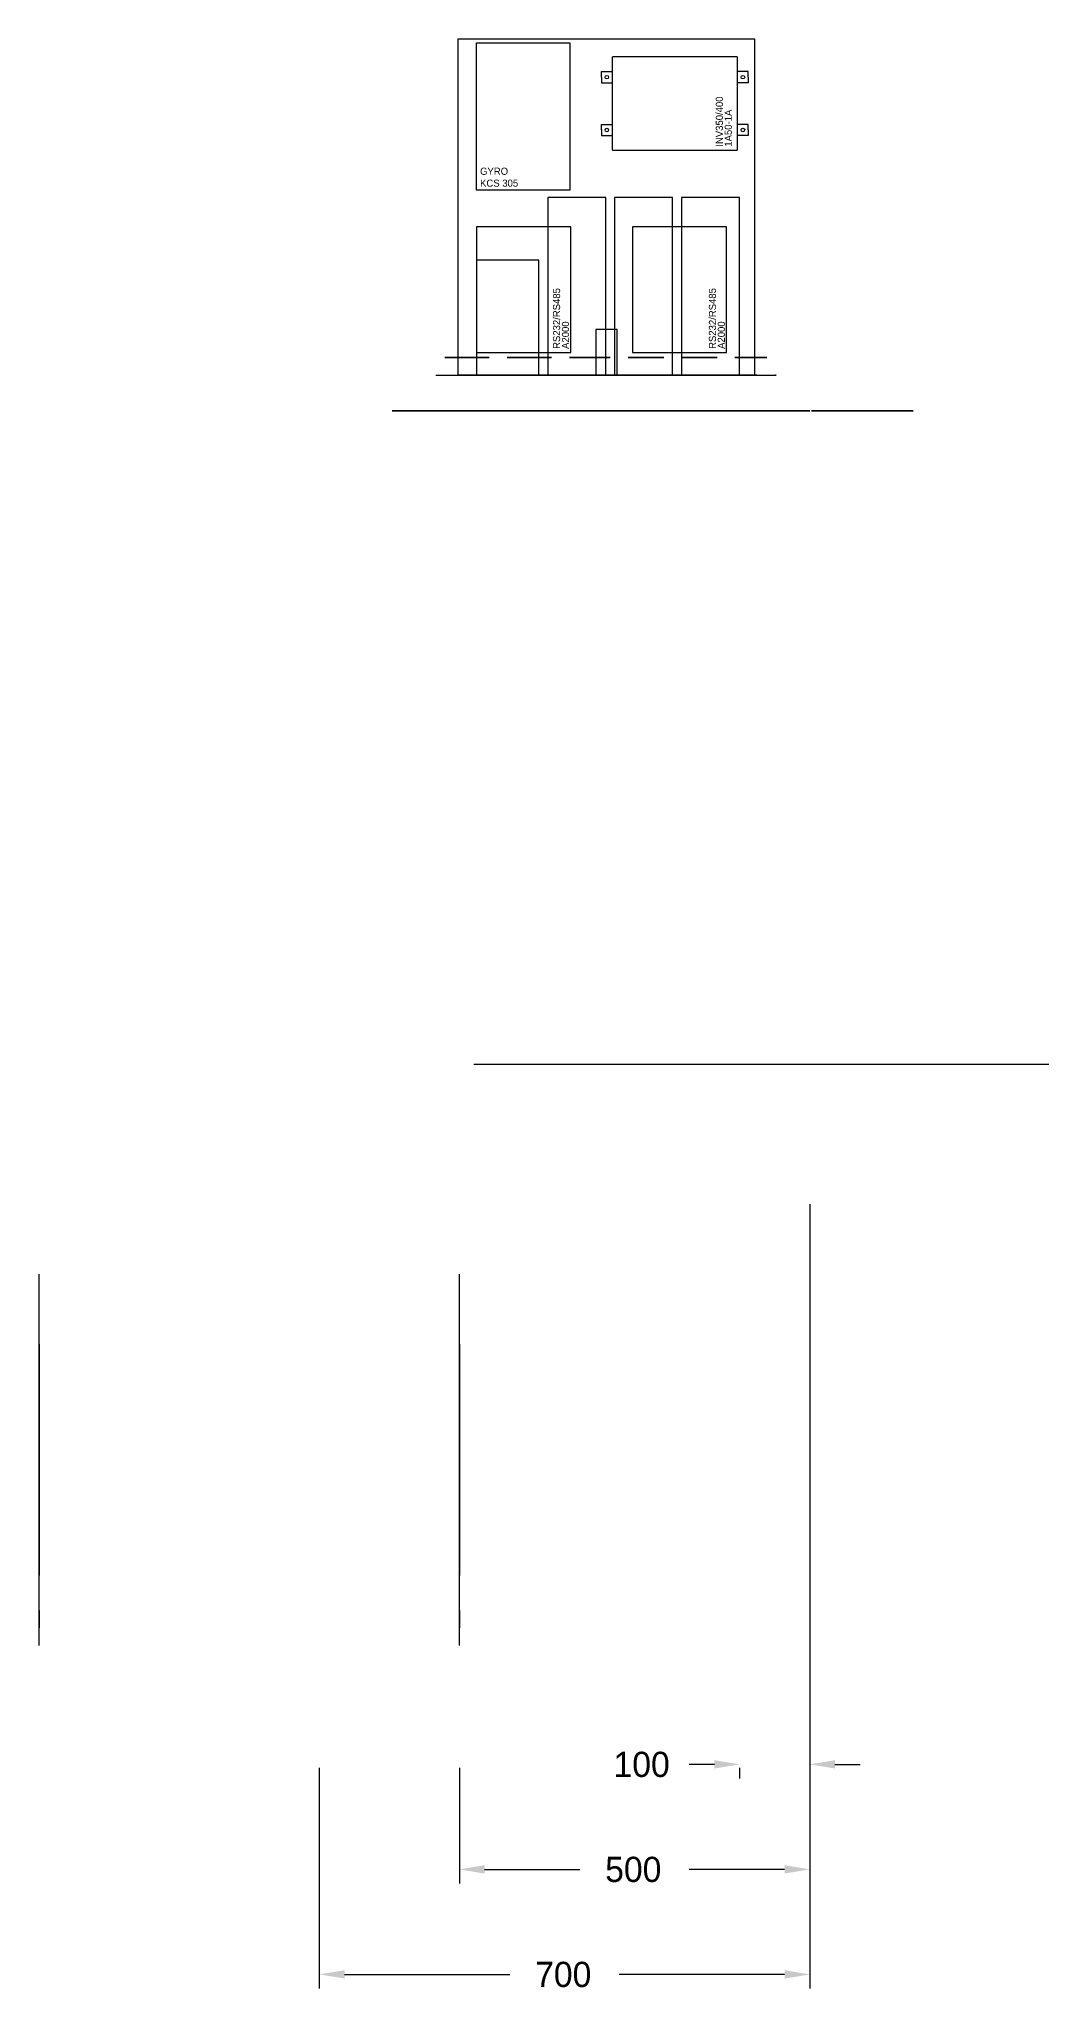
# Model space of a CAD drawing. Extents: x -319 to 1123, y -7208 to 1464.
# Drawn here: x -319 to 1123, y -1329 to 1464 of the extents above; entities that cross this region are included whole.
import ezdxf

# ---------------------------------------------------------------- set-up
doc = ezdxf.new("R2010")
doc.units = 0
doc.header["$LTSCALE"] = 100
doc.header["$MEASUREMENT"] = 0
doc.layers.get('0').update_dxf_attribs({"linetype": 'CONTINUOUS'})
doc.layers.get('DEFPOINTS').update_dxf_attribs({"linetype": 'CONTINUOUS'})
for name, color, linetype in [('DIM_TOP', 2, 'CONTINUOUS'), ('ELEM_CZOLOW', 7, 'CONTINUOUS'), ('FOTELE', 7, 'CONTINUOUS'), ('INSIDE', 1, 'CONTINUOUS'), ('OPIS', 7, 'CONTINUOUS')]:
    doc.layers.add(name, color=color, linetype=linetype)
doc.dimstyles.get("Standard").update_dxf_attribs({"dimtxt": 0.18, "dimasz": 0.18, "dimexe": 0.18, "dimexo": 0.0625, "dimgap": 0.09, "dimtad": 0, "dimtih": 1, "dimtoh": 1, "dimdec": 4, "dimzin": 0, "dimtxsty": 'STANDARD', "dimcen": 0.09, "dimazin": 3, "dimtfac": 1, "dimtdec": 4, "dimtofl": 0, "dimtmove": 0, "dimatfit": 3, "dimtolj": 1, "dimtzin": 0})

# ---------------------------------------------------------------- blocks, each defined once
blk = doc.blocks.new('FOTEL')
at = {"extrusion": (-1, 6.13658e-17, 3.21683e-16)}
for p, q in [((-500, 0), (-500, 0, 300)), ((-500, -530), (-500, 0)), ((100, -530), (100, 0)), ((100, 0), (100, 0, 300)), ((-500, -100, 400), (-500, -330, 400)), ((100, -100, 400), (100, -330, 400)), ((-500, -430, 500), (-500, -430, 750)), ((100, -430, 500), (100, -430, 750)), ((-500, -480, 800), (-500, -505, 800)), ((100, -480, 800), (100, -505, 800)), ((-500, -530, 775), (-500, -530)), ((100, -530, 775), (100, -530))]:
    blk.add_line(p, q, dxfattribs=at)
at = {"extrusion": (-1, 0, 0)}
for centre, radius, start, end in [((100, 300, 500), 100, 90, 180), ((100, 300, -100), 100, 90, 180), ((330, 500, 500), 100, 270, 0), ((330, 500, -100), 100, 270, 0), ((480, 750, 500), 50, 90, 180), ((480, 750, -100), 50, 90, 180), ((505, 775, 500), 25, 0, 90), ((505, 775, -100), 25, 0, 90)]:
    blk.add_arc(centre, radius, start, end, dxfattribs=at)
blk = doc.blocks.new('*D63')
at = {"color": 0, "linetype": 'BYBLOCK'}
for p, q in [((781.138, -200), (781.138, -1020)), ((645, -1000), (609, -1000)), ((681, -1005), (681, -1020)), ((817.138, -1000), (853.138, -1000))]:
    blk.add_line(p, q, dxfattribs=at)
for points in [[(645, -1006), (645, -994), (681, -1000)], [(817.138, -1006), (817.138, -994), (781.138, -1000)]]:
    blk.add_solid(points, dxfattribs=at)
at = {"layer": 'DEFPOINTS', "color": 0, "linetype": 'BYBLOCK'}
for p in [(781.138, 0), (681, -805), (681, -1000)]:
    blk.add_point(p, dxfattribs=at)
at = {"color": 0, "linetype": 'BYBLOCK'}
blk.add_text('100', height=36, dxfattribs=at).set_placement((501, -1018))
blk = doc.blocks.new('*D64')
at = {"color": 0, "linetype": 'BYBLOCK'}
for p, q in [((781.138, -200), (781.138, -1170)), ((281, -1005), (281, -1170)), ((317, -1150), (453.069, -1150)), ((745.138, -1150), (609.069, -1150))]:
    blk.add_line(p, q, dxfattribs=at)
for points in [[(317, -1156), (317, -1144), (281, -1150)], [(745.138, -1156), (745.138, -1144), (781.138, -1150)]]:
    blk.add_solid(points, dxfattribs=at)
at = {"layer": 'DEFPOINTS', "color": 0, "linetype": 'BYBLOCK'}
for p in [(781.138, 0), (281, -805), (281, -1150)]:
    blk.add_point(p, dxfattribs=at)
at = {"color": 0, "linetype": 'BYBLOCK'}
blk.add_text('500', height=36, dxfattribs=at).set_placement((489.069, -1168))
blk = doc.blocks.new('*D65')
at = {"color": 0, "linetype": 'BYBLOCK'}
for p, q in [((781.138, -200), (781.138, -1320)), ((81, -1005), (81, -1320)), ((117, -1300), (353.069, -1300)), ((745.138, -1300), (509.069, -1300))]:
    blk.add_line(p, q, dxfattribs=at)
for points in [[(117, -1306), (117, -1294), (81, -1300)], [(745.138, -1306), (745.138, -1294), (781.138, -1300)]]:
    blk.add_solid(points, dxfattribs=at)
at = {"layer": 'DEFPOINTS', "color": 0, "linetype": 'BYBLOCK'}
for p in [(781.138, 0), (81, -805), (81, -1300)]:
    blk.add_point(p, dxfattribs=at)
at = {"color": 0, "linetype": 'BYBLOCK'}
blk.add_text('700', height=36, dxfattribs=at).set_placement((389.069, -1318))
blk = doc.blocks.new('VHF')
for p, q in [((1.8, 5), (0, 5)), ((0, 5), (0, 0)), ((1.8, 0), (1.8, 5)), ((0, 0), (1.8, 0))]:
    blk.add_line(p, q)
for s, p in [('KTR-908', (1.1, 0.2)), ('VHF', (0.6, 0.2))]:
    blk.add_text(s, height=0.45, rotation=90).set_placement(p)
blk = doc.blocks.new('ADF')
for p, q in [((2, 5), (0, 5)), ((0, 5), (0, 0)), ((2, 0), (2, 5)), ((0, 0), (2, 0))]:
    blk.add_line(p, q)
for s, p in [('KDF-806', (1.1, 0.2)), ('ADF', (0.6, 0.2))]:
    blk.add_text(s, height=0.45, rotation=90).set_placement(p)
blk = doc.blocks.new('ACS')
for p, q in [((2.3, 5), (0, 5)), ((0, 5), (0, 0)), ((2.3, 0), (2.3, 5)), ((0, 0), (2.3, 0))]:
    blk.add_line(p, q)
for s, p in [('KAA-455', (1.1, 0.2)), ('ACS', (0.6, 0.2))]:
    blk.add_text(s, height=0.45, rotation=90).set_placement(p)
blk = doc.blocks.new('DME')
for p, q in [((2.5, 5.3), (0, 5.3)), ((0, 5.3), (0, 0)), ((2.5, 0), (2.5, 5.3)), ((0, 0), (2.5, 0))]:
    blk.add_line(p, q)
for s, p in [('KDM-706', (1.1, 0.2)), ('DME', (0.6, 0.2))]:
    blk.add_text(s, height=0.45, rotation=90).set_placement(p)
blk = doc.blocks.new('SHELF')
for p, q in [((-1.24, 0.5), (-1.24, 0)), ((-1.24, 0.5), (17.85, 0.5)), ((-1.24, 0), (17.888, 0)), ((17.888, 0), (17.85, 0.5))]:
    blk.add_line(p, q)
blk = doc.blocks.new('RACK19')
for p, q in [((23.47, 47.2), (0, 47.2)), ((0, 47.2), (0, 0)), ((23.47, 0), (23.47, 47.2)), ((0, 0), (23.47, 0))]:
    blk.add_line(p, q)
blk = doc.blocks.new('2U')
for p, q in [((0, 3.43), (0, 0)), ((16.69, 3.43), (0, 3.43)), ((16.69, 0), (16.69, 3.43)), ((0, 0), (16.69, 0))]:
    blk.add_line(p, q)
blk = doc.blocks.new('7U')
for p, q in [((0, 12.245), (0, 0)), ((16.69, 12.245), (0, 12.245)), ((16.69, 0), (16.69, 12.245)), ((0, 0), (16.69, 0))]:
    blk.add_line(p, q)
for tag, p in [('NAME', (0.3, 2.2)), ('MODEL', (0.3, 0.8))]:
    blk.add_attdef(tag, p, '', height=0.4)
blk = doc.blocks.new('GPS')
for p, q in [((0, 3), (0, 0)), ((5.705, 3), (0, 3)), ((5.705, 0), (5.705, 3)), ((0, 0), (5.705, 0))]:
    blk.add_line(p, q)
at = {"flags": 10}
blk.add_attdef('NAZ', (0.2, 0.2), '', height=0.4, dxfattribs=at)
blk = doc.blocks.new('3U12TE')
for p, q in [((2.37, 0), (2.37, 5.18)), ((4.74, 0), (4.74, 5.18)), ((7.11, 0), (7.11, 5.18)), ((9.48, 0), (9.48, 5.18)), ((11.85, 0), (11.85, 5.18)), ((14.22, 0), (14.22, 5.18))]:
    blk.add_line(p, q)
blk = doc.blocks.new('ACS_CP')
for p, q in [((0, 2.3), (0, 0)), ((5.8, 2.3), (0, 2.3)), ((5.8, 0), (5.8, 2.3)), ((0, 0), (5.8, 0))]:
    blk.add_line(p, q)
for s, p in [('ACS-CP', (0.1, 0.7)), ('KA-119', (0.1, 0.1))]:
    blk.add_text(s, height=0.45).set_placement(p)
blk = doc.blocks.new('PC')
for p, q in [((16.69, 7), (0, 7)), ((0, 7), (0, 0)), ((16.69, 0), (16.69, 7)), ((0, 0), (16.69, 0))]:
    blk.add_line(p, q)
blk = doc.blocks.new('INV')
for p, q in [((0, 7), (5.25, 7)), ((0, 7), (0, 0)), ((0.83, 7.625), (0.83, 7)), ((1.14, 7.625), (0.83, 7.625)), ((1.14, 7.625), (1.45, 7.625)), ((1.45, 7.625), (1.45, 7)), ((3.8, 7.625), (3.8, 7)), ((4.11, 7.625), (3.8, 7.625)), ((4.11, 7.625), (4.42, 7.625)), ((4.42, 7.625), (4.42, 7)), ((5.25, 0), (5.25, 7)), ((5.25, 0), (0, 0)), ((0.83, -0.625), (0.83, 0)), ((1.45, -0.625), (1.45, 0)), ((3.8, -0.625), (3.8, 0)), ((4.42, -0.625), (4.42, 0)), ((1.14, -0.625), (0.83, -0.625)), ((1.14, -0.625), (1.45, -0.625)), ((4.11, -0.625), (3.8, -0.625)), ((4.11, -0.625), (4.42, -0.625))]:
    blk.add_line(p, q)
for centre in [(1.14, 7.325), (4.11, 7.325), (1.14, -0.325), (4.11, -0.325)]:
    blk.add_circle(centre, 0.101)
for tag, p in [('NAME', (0.2, 0.8, 2.675)), ('MODEL', (0.2, 0.3, 2.675))]:
    blk.add_attdef(tag, p, '', height=0.4)
blk = doc.blocks.new('4U')
for p, q in [((16.69, 7), (0, 7)), ((0, 7), (0, 0)), ((16.69, 0), (16.69, 7)), ((0, 0), (16.69, 0))]:
    blk.add_line(p, q)
blk = doc.blocks.new('PL')
for p, q in [((3.26, 10), (0, 10)), ((0, 10), (0, 0)), ((3.26, 0), (3.26, 10)), ((0, 0), (3.26, 0))]:
    blk.add_line(p, q)
at = {"extrusion": (0, -1, -1.84043e-16)}
for tag, p in [('NAME', (0.2, 0.7)), ('MODEL', (0.2, 0.2))]:
    blk.add_attdef(tag, p, '', height=0.4, dxfattribs=at)
blk = doc.blocks.new('DME_CP')
for p, q in [((3.5, 6.47), (0, 6.47)), ((0, 6.47), (0, 0)), ((3.5, 0), (3.5, 6.47)), ((0, 0), (3.5, 0))]:
    blk.add_line(p, q)
at = {"extrusion": (0, -1, -1.60787e-16)}
for s, p in [('DME-CP', (0.2, 0.7)), ('KDI-572', (0.2, 0.2))]:
    blk.add_text(s, height=0.45, dxfattribs=at).set_placement(p)
blk = doc.blocks.new('GYRO_KCS305')
for p, q in [((0, 8.29), (5.25, 8.29)), ((0, 0), (0, 8.29)), ((5.25, 8.29), (5.25, 0)), ((5.25, 0), (0, 0))]:
    blk.add_line(p, q)
for s, p in [('GYRO', (0.2, 0.87, 6.6)), ('KCS 305', (0.2, 0.2, 6.6))]:
    blk.add_text(s, height=0.4).set_placement(p)
blk = doc.blocks.new('A2000')
for p, q in [((0, 5.3), (0, 0)), ((7.06, 5.3), (0, 5.3)), ((7.06, 0), (7.06, 5.3)), ((0, 0), (7.06, 0))]:
    blk.add_line(p, q)
for tag, p in [('NAME', (0.2, 0.6, 1.53)), ('MODEL', (0.2, 0.1, 1.53))]:
    blk.add_attdef(tag, p, '', height=0.4)
blk = doc.blocks.new('GYRO')
for p, q in [((1.2, 2.58), (0, 2.58)), ((0, 2.58), (0, 0)), ((1.2, 0), (1.2, 2.58)), ((0, 0), (1.2, 0))]:
    blk.add_line(p, q)
at = {"extrusion": (0, -1, -1.84043e-16)}
blk.add_text('GYRO', height=0.4, rotation=90, dxfattribs=at).set_placement((1.1, 0.1))
blk = doc.blocks.new('R1S4')
for p, q in [((16.69, 18.9, 0.61), (0, 18.9, 0.61)), ((0, 18.9, 0.61), (0, 0, 0.61)), ((16.69, 0, 0.61), (16.69, 18.9, 0.61)), ((0, 0, 0.61), (16.69, 0, 0.61)), ((0, 0, 0.61), (16.7, 0, 0.61))]:
    blk.add_line(p, q)
ref = blk.add_blockref('PL', (5.04, 0, 3.24))
ref.add_attrib('NAME', 'ALT', (5.24, 3.94), dxfattribs={"extrusion": (0, -1, -1.46042e-16), "height": 0.4})
ref.add_attrib('MODEL', '101435', (5.24, 3.44), dxfattribs={"extrusion": (0, -1, -1.46042e-16), "height": 0.4})
ref = blk.add_blockref('PL', (8.8, 0, 3.24))
ref.add_attrib('NAME', 'ADF-RMI', (9, 3.94), dxfattribs={"extrusion": (0, -1, -1.46042e-16), "height": 0.4})
ref.add_attrib('MODEL', 'KNI-582', (9, 3.44), dxfattribs={"extrusion": (0, -1, -1.46042e-16), "height": 0.4})
ref = blk.add_blockref('PL', (12.56, 0, 3.24))
ref.add_attrib('NAME', 'ILS-NI', (12.76, 3.94), dxfattribs={"extrusion": (0, -1, -1.46042e-16), "height": 0.4})
ref.add_attrib('MODEL', 'KI 207', (12.76, 3.44), dxfattribs={"extrusion": (0, -1, -1.46042e-16), "height": 0.4})
for name, p in [('DME_CP', (1.04, 0, 3.26)), ('DME_CP', (1.04, 0, 5.17)), ('GYRO', (7.75, 0, 0.87))]:
    blk.add_blockref(name, p)
at = {"extrusion": (0, -1, -1.84043e-16)}
blk.add_blockref('4U', (0, 0), dxfattribs=at)
at = {"layer": 'INSIDE'}
blk.add_blockref('GYRO_KCS305', (1.04, 10.4, 0.61), dxfattribs=at)
ref = blk.add_blockref('INV', (15.69, 12.65, 0.61), dxfattribs=dict(at, rotation=90))
ref.add_attrib('MODEL', '1A50-1A', (15.39, 12.85, 0.61), dxfattribs={"layer": '0', "height": 0.4, "rotation": 90})
ref.add_attrib('NAME', 'INV350/400', (14.89, 12.85, 0.61), dxfattribs={"layer": '0', "height": 0.4, "rotation": 90})
ref = blk.add_blockref('A2000', (6.34, 1.28, 0.61), dxfattribs=dict(at, rotation=90))
ref.add_attrib('MODEL', 'A2000', (6.24, 1.48, 0.61), dxfattribs={"layer": '0', "height": 0.4, "rotation": 90})
ref.add_attrib('NAME', 'RS232/RS485', (5.74, 1.48, 0.61), dxfattribs={"layer": '0', "height": 0.4, "rotation": 90})
ref = blk.add_blockref('A2000', (15.1, 1.28, 0.61), dxfattribs=dict(at, rotation=90))
ref.add_attrib('MODEL', 'A2000', (15, 1.48, 0.61), dxfattribs={"layer": '0', "height": 0.4, "rotation": 90})
ref.add_attrib('NAME', 'RS232/RS485', (14.5, 1.48, 0.61), dxfattribs={"layer": '0', "height": 0.4, "rotation": 90})
blk = doc.blocks.new('SUBRAC3U')
for p, q in [((16.8, 5.18), (0, 5.18)), ((0, 5.18), (0, 0)), ((16.8, 0), (16.8, 5.18)), ((0, 0), (16.8, 0))]:
    blk.add_line(p, q)

msp = doc.modelspace()

# ---------------------------------------------------------------- linework, layer by layer
at = {"layer": 'ELEM_CZOLOW', "extrusion": (0, -1, -1.84043e-16)}
msp.add_line((185, 933.33071, -633.90968), (185, 933.33071, -633.90968), dxfattribs=at)
at = {"layer": 'ELEM_CZOLOW', "extrusion": (0, -1, -9.19295e-16)}
msp.add_line((278.98, 933.33071, 1.59832), (185, 933.33071, 1.59832), dxfattribs=at)
at = {"layer": 'ELEM_CZOLOW', "extrusion": (-1.84043e-16, -1, -9.57296e-16)}
for p, q in [((279.488, 933.33071, -390.06968), (279.488, 933.33071, -555.16968)), ((293.458, 933.33071, 448.13032), (288.378, 933.33071, 437.97032)), ((288.378, 933.33071, 437.97032), (288.378, 933.33071, 432.89032)), ((288.378, 933.33071, 432.89032), (293.458, 933.33071, 422.73032)), ((303.618, 933.33071, 448.13032), (293.458, 933.33071, 448.13032)), ((293.458, 933.33071, 422.73032), (303.618, 933.33071, 422.73032)), ((309.44195, 933.33071, -355.25363), (303.618, 933.33071, -349.42968)), ((303.618, 933.33071, -349.42968), (303.618, 933.33071, -334.18968)), ((303.618, 933.33071, -334.18968), (310.10208, 933.33071, -330.94764)), ((303.618, 933.33071, 422.73032), (303.618, 933.33071, 448.13032)), ((308.698, 933.33071, 461.80052), (308.698, 933.33071, 429.38013)), ((308.698, 933.33071, 463.37032), (308.698, 933.33071, 463.37032)), ((310.10208, 933.33071, 427.10828), (315.18208, 933.33071, 424.56828)), ((315.18208, 933.33071, 466.61236), (310.10208, 933.33071, 464.07236)), ((313.778, 933.33071, -333.21948), (313.778, 933.33071, -353.45758)), ((318.858, 933.33071, 426.84013), (318.858, 933.33071, 464.34052)), ((318.858, 933.33071, 468.45032), (318.858, 933.33071, 468.45032)), ((425.538, 933.33071, -349.42968), (425.538, 933.33071, -334.18968)), ((431.36195, 933.33071, -355.25363), (425.538, 933.33071, -349.42968)), ((425.538, 933.33071, -334.18968), (432.02208, 933.33071, -330.94764)), ((435.698, 933.33071, -333.21948), (435.698, 933.33071, -353.45758)), ((562.698, 933.33071, -333.21948), (562.698, 933.33071, -353.45758)), ((679.538, 933.33071, -100.50968), (562.698, 933.33071, -100.50968)), ((562.698, 933.33071, -100.50968), (562.698, 933.33071, -130.98968)), ((562.698, 933.33071, -130.98968), (679.538, 933.33071, -130.98968)), ((572.858, 933.33071, -334.18968), (566.37392, 933.33071, -330.94764)), ((567.03405, 933.33071, -355.25363), (572.858, 933.33071, -349.42968)), ((572.858, 933.33071, -349.42968), (572.858, 933.33071, -334.18968)), ((608.418, 933.33071, 458.29032), (618.578, 933.33071, 468.45032)), ((623.658, 933.33071, -333.21948), (623.658, 933.33071, -353.45758)), ((633.818, 933.33071, -334.18968), (627.33392, 933.33071, -330.94764)), ((627.99405, 933.33071, -355.25363), (633.818, 933.33071, -349.42968)), ((628.738, 933.33071, 458.29032), (638.898, 933.33071, 468.45032)), ((633.818, 933.33071, -349.42968), (633.818, 933.33071, -334.18968)), ((638.898, 933.33071, -19.22968), (649.058, 933.33071, -9.06968)), ((649.058, 933.33071, 458.29032), (659.218, 933.33071, 468.45032)), ((669.378, 933.33071, -125.90968), (659.218, 933.33071, -125.90968)), ((659.218, 933.33071, -125.90968), (659.218, 933.33071, -120.82968)), ((659.218, 933.33071, -120.82968), (669.378, 933.33071, -120.82968)), ((664.298, 933.33071, -360.55987), (664.298, 933.33071, -323.05948)), ((664.298, 933.33071, -318.94968), (664.298, 933.33071, -318.94968)), ((664.298, 933.33071, -49.70968), (664.298, 933.33071, -34.46968)), ((670.12195, 933.33071, -55.53363), (664.298, 933.33071, -49.70968)), ((664.298, 933.33071, -34.46968), (670.78208, 933.33071, -31.22764)), ((673.05392, 933.33071, -360.29172), (667.97392, 933.33071, -362.83172)), ((667.97392, 933.33071, -320.78764), (673.05392, 933.33071, -323.32764)), ((669.378, 933.33071, -120.82968), (669.378, 933.33071, -125.90968)), ((669.378, 933.33071, 458.29032), (679.538, 933.33071, 468.45032)), ((674.458, 933.33071, -324.02968), (674.458, 933.33071, -324.02968)), ((674.458, 933.33071, -325.59948), (674.458, 933.33071, -358.01987)), ((674.458, 933.33071, -33.49948), (674.458, 933.33071, -53.73758)), ((679.538, 933.33071, -130.98968), (679.538, 933.33071, -100.50968)), ((689.698, 933.33071, -333.21948), (689.698, 933.33071, -353.45758)), ((689.698, 933.33071, 458.29032), (699.858, 933.33071, 468.45032)), ((699.858, 933.33071, -334.18968), (693.37392, 933.33071, -330.94764)), ((694.03405, 933.33071, -355.25363), (699.858, 933.33071, -349.42968)), ((699.858, 933.33071, -349.42968), (699.858, 933.33071, -334.18968)), ((702.398, 933.33071, -390.06968), (702.398, 933.33071, -555.16968))]:
    msp.add_line(p, q, dxfattribs=at)
at = {"layer": 'ELEM_CZOLOW', "extrusion": (-1.84043e-16, -1, -9.57296e-16), "elevation": -933.33071}
for points in [[(303.618, -35.83086), (298.538, -44.62968), (303.618, -53.4285), (313.778, -53.4285), (318.858, -44.62968), (313.778, -35.83086)], [(329.018, -35.83086), (323.938, -44.62968), (329.018, -53.4285), (339.178, -53.4285), (344.258, -44.62968), (339.178, -35.83086)], [(364.578, -35.83086), (359.498, -44.62968), (364.578, -53.4285), (374.738, -53.4285), (379.818, -44.62968), (374.738, -35.83086)], [(389.978, -35.83086), (384.898, -44.62968), (389.978, -53.4285), (400.138, -53.4285), (405.218, -44.62968), (400.138, -35.83086)], [(486.498, 488.77032), (486.498, 435.43032), (499.198, 422.73032), (552.538, 422.73032), (552.538, 476.07032), (539.838, 488.77032)], [(537.298, -35.83086), (532.218, -44.62968), (537.298, -53.4285), (547.458, -53.4285), (552.538, -44.62968), (547.458, -35.83086)], [(562.698, -35.83086), (557.618, -44.62968), (562.698, -53.4285), (572.858, -53.4285), (577.938, -44.62968), (572.858, -35.83086)], [(598.258, -35.83086), (593.178, -44.62968), (598.258, -53.4285), (608.418, -53.4285), (613.498, -44.62968), (608.418, -35.83086)], [(623.658, -35.83086), (618.578, -44.62968), (623.658, -53.4285), (633.818, -53.4285), (638.898, -44.62968), (633.818, -35.83086)], [(635.088, -12.63056), (631.278, -19.22968), (635.088, -25.82879), (642.708, -25.82879), (646.518, -19.22968), (642.708, -12.63056)], [(665.568, 464.88944), (661.758, 458.29032), (665.568, 451.69121), (673.188, 451.69121), (676.998, 458.29032), (673.188, 464.88944)], [(685.888, 464.88944), (682.078, 458.29032), (685.888, 451.69121), (693.508, 451.69121), (697.318, 458.29032), (693.508, 464.88944)]]:
    msp.add_lwpolyline(points, close=True, dxfattribs=at)
for points in [[(323.938, 354.15032), (323.938, 181.43032, 0.4142135624), (336.638, 168.73032), (549.998, 168.73032, 0.4142135624), (562.698, 181.43032), (562.698, 354.15032, 0.4142135624), (549.998, 366.85032), (336.638, 366.85032, 0.4142135624)], [(603.338, 359.23032), (603.338, 171.27032, 0.4142135624), (610.958, 163.65032), (641.438, 163.65032, 0.4142135624), (649.058, 171.27032), (649.058, 359.23032, 0.4142135624), (641.438, 366.85032), (610.958, 366.85032, 0.4142135624)]]:
    msp.add_lwpolyline(points, format="xyb", close=True, dxfattribs=at)
msp.add_lwpolyline([(577.938, -115.74968), (664.298, -115.74968)], dxfattribs=at)
at = {"layer": 'ELEM_CZOLOW', "extrusion": (-1.84043e-16, -1, -9.57296e-16)}
for centre, radius in [((308.698, -44.62968, -933.33071), 7.62), ((323.938, -283.38968, -933.33071), 2.54), ((323.938, -298.62968, -933.33071), 2.54), ((334.098, -288.46968, -933.33071), 7.62), ((334.098, -44.62968, -933.33071), 7.62), ((344.258, -283.38968, -933.33071), 2.54), ((344.258, -298.62968, -933.33071), 2.54), ((369.658, -44.62968, -933.33071), 7.62), ((395.058, -44.62968, -933.33071), 7.62), ((445.858, -298.62968, -933.33071), 2.54), ((445.858, -283.38968, -933.33071), 2.54), ((456.018, -288.46968, -933.33071), 7.62), ((466.178, -298.62968, -933.33071), 2.54), ((466.178, -283.38968, -933.33071), 2.54), ((476.338, 417.65032, -933.33071), 7.62), ((542.378, -44.62968, -933.33071), 7.62), ((542.378, -19.22968, -933.33071), 5.08), ((552.538, -19.22968, -933.33071), 2.54), ((575.398, 458.29032, -933.33071), 21.55261), ((567.778, -44.62968, -933.33071), 7.62), ((567.778, -19.22968, -933.33071), 5.08), ((593.178, -19.22968, -933.33071), 5.08), ((603.338, -44.62968, -933.33071), 7.62), ((608.418, 458.29032, -933.33071), 7.62), ((608.418, 458.29032, -933.33071), 5.08), ((608.418, 422.73032, -933.33071), 5.08), ((613.498, 270.33032, -933.33071), 5.08), ((628.738, -44.62968, -933.33071), 7.62), ((628.738, 458.29032, -933.33071), 7.62), ((628.738, 422.73032, -933.33071), 5.08), ((628.738, 458.29032, -933.33071), 5.08), ((638.898, -19.22968, -933.33071), 5.08), ((649.058, 458.29032, -933.33071), 7.62), ((649.058, 422.73032, -933.33071), 5.08), ((649.058, 458.29032, -933.33071), 5.08), ((669.378, 458.29032, -933.33071), 5.08), ((669.378, 422.73032, -933.33071), 5.08), ((689.698, 478.61032, -933.33071), 7.62), ((689.698, 458.29032, -933.33071), 5.08), ((689.698, 422.73032, -933.33071), 5.08)]:
    msp.add_circle(centre, radius, dxfattribs=at)
for centre, start, end in [((311.238, 429.38013, -933.33071), 180, 243.43494882), ((311.238, 461.80052, -933.33071), 116.56505118, 180), ((311.238, -353.45758, -933.33071), 225, 0), ((311.238, -333.21948, -933.33071), 0, 116.56505118), ((316.318, 426.84013, -933.33071), 243.43494882, 0), ((316.318, 464.34052, -933.33071), 0, 116.56505118), ((433.158, -353.45758, -933.33071), 225, 0), ((433.158, -333.21948, -933.33071), 0, 116.56505118), ((565.238, -353.45758, -933.33071), 180, 315), ((565.238, -333.21948, -933.33071), 63.43494882, 180), ((626.198, -353.45758, -933.33071), 180, 315), ((626.198, -333.21948, -933.33071), 63.43494882, 180), ((666.838, -323.05948, -933.33071), 63.43494882, 180), ((666.838, -360.55987, -933.33071), 180, 296.56505118), ((671.918, -53.73758, -933.33071), 225, 0), ((671.918, -33.49948, -933.33071), 0, 116.56505118), ((671.918, -325.59948, -933.33071), 0, 63.43494882), ((671.918, -358.01987, -933.33071), 296.56505118, 0), ((692.238, -333.21948, -933.33071), 63.43494882, 180), ((692.238, -353.45758, -933.33071), 180, 315)]:
    msp.add_arc(centre, 2.54, start, end, dxfattribs=at)
at = {"layer": 'OPIS', "extrusion": (-1.84043e-16, -1, -9.57296e-16)}
for p, q in [((312.56025, 0, -563.86791), (334.098, 0, -703.86327)), ((334.098, 0, -703.86327), (989.418, 0, -703.86327)), ((301.65017, 0, 289.08535), (323.938, 0, 469.61673)), ((321.66296, 0, 309.44138), (336.638, 0, 444.21673)), ((323.938, 0, 469.61673), (991.958, 0, 469.61673)), ((326.07958, 0, -200.20191), (463.638, 0, -53.62327)), ((334.82923, 0, -508.07174), (356.958, 0, -678.46327)), ((336.638, 0, 444.21673), (991.958, 0, 444.21673)), ((351.54809, 0, -200.26644), (466.178, 0, -79.02327)), ((356.958, 0, -678.46327), (989.418, 0, -678.46327)), ((386.90567, 0, -202.61714), (463.638, 0, -119.66327)), ((414.55364, 0, -199.8112), (463.638, 0, -145.06327)), ((434.04988, 0, -566.47035), (445.858, 0, -653.06327)), ((445.858, 0, -653.06327), (989.418, 0, -653.06327)), ((458.558, 0, -465.10327), (483.958, 0, -457.48327)), ((463.638, 0, -145.06327), (1098.638, 0, -145.06327)), ((463.638, 0, -119.66327), (463.638, 0, -119.66327)), ((463.638, 0, -119.66327), (1098.638, 0, -119.66327)), ((463.638, 0, -53.62327), (1098.638, 0, -53.62327)), ((466.178, 0, -79.02327), (466.178, 0, -79.02327)), ((466.178, 0, -79.02327), (1098.638, 0, -79.02327)), ((477.88354, 0, -376.9124), (516.978, 0, -434.62327)), ((483.958, 0, -457.48327), (984.338, 0, -457.48327)), ((485.75094, 0, 203.36497), (534.758, 0, 111.47673)), ((516.978, 0, -434.62327), (1085.938, 0, -434.62327)), ((534.758, 0, 111.47673), (989.418, 0, 111.47673)), ((556.89797, 0, -261.4406), (603.338, 0, -348.26327)), ((567.4705, 0, -566.60496), (572.858, 0, -627.66327)), ((567.778, 0, -195.86327), (588.098, 0, -190.78327)), ((569.51138, 0, -355.78519), (600.798, 0, -373.66327)), ((571.88071, 0, -393.34118), (600.798, 0, -401.60327)), ((572.858, 0, -424.46327), (989.418, 0, -424.46327)), ((572.858, 0, -627.66327), (989.418, 0, -627.66327)), ((579.94084, 0, -261.34181), (613.498, 0, -322.86327)), ((588.098, 0, -190.78327), (986.878, 0, -190.78327)), ((600.798, 0, -373.66327), (600.798, 0, -373.66327)), ((600.798, 0, -373.66327), (989.418, 0, -373.66327)), ((600.798, 0, -401.60327), (600.798, 0, -401.60327)), ((600.798, 0, -401.60327), (989.418, 0, -401.60327)), ((603.338, 0, -348.26327), (989.418, 0, -348.26327)), ((610.29434, 0, 306.98734), (618.578, 0, 418.81673)), ((610.958, 0, -239.04327), (633.818, 0, -269.52327)), ((613.498, 0, -322.86327), (989.418, 0, -322.86327)), ((618.578, 0, 418.81673), (991.958, 0, 418.81673)), ((625.07244, 0, 211.67889), (692.238, 0, 134.33673)), ((630.98691, 0, 306.95698), (638.898, 0, 395.95673)), ((631.76429, 0, -563.98234), (636.358, 0, -602.26327)), ((633.818, 0, -269.52327), (806.538, 0, -269.52327)), ((636.358, 0, -602.26327), (989.418, 0, -602.26327)), ((638.898, 0, 395.95673), (991.958, 0, 395.95673)), ((645.69364, 0, 214.48467), (694.778, 0, 159.73673)), ((650.50706, 0, 307.01537), (654.138, 0, 370.55673)), ((654.138, 0, 370.55673), (991.958, 0, 370.55673)), ((658.67316, 0, -244.27593), (730.338, 0, -259.36327)), ((665.99459, 0, 214.46761), (692.238, 0, 185.13673)), ((669.378, 0, 307.05673), (669.378, 0, 342.61673)), ((669.378, 0, 342.61673), (991.958, 0, 342.61673)), ((669.378, 0, 235.93673), (694.778, 0, 210.53673)), ((674.458, 0, -206.02327), (806.538, 0, -206.02327)), ((687.158, 0, 301.97673), (689.698, 0, 322.29673)), ((689.698, 0, 322.29673), (991.958, 0, 322.29673)), ((692.238, 0, 238.47673), (737.958, 0, 248.63673)), ((692.238, 0, 185.13673), (991.958, 0, 185.13673)), ((692.238, 0, 134.33673), (989.418, 0, 134.33673)), ((694.778, 0, 210.53673), (991.958, 0, 210.53673)), ((694.778, 0, 159.73673), (986.878, 0, 159.73673)), ((698.94341, 0, -501.52867), (748.118, 0, -487.96327)), ((699.858, 0, -520.98327), (748.118, 0, -513.36327)), ((702.398, 0, -233.96327), (806.538, 0, -233.96327)), ((722.718, 0, 274.03673), (991.958, 0, 274.03673)), ((730.338, 0, -259.36327), (806.538, 0, -259.36327)), ((737.958, 0, 248.63673), (737.958, 0, 248.63673)), ((737.958, 0, 248.63673), (991.958, 0, 248.63673)), ((748.118, 0, -487.96327), (989.418, 0, -487.96327)), ((748.118, 0, -513.36327), (989.418, 0, -513.36327)), ((806.538, 0, -206.02327), (819.238, 0, -221.26327)), ((806.538, 0, -233.96327), (819.238, 0, -246.66327)), ((806.538, 0, -259.36327), (819.238, 0, -272.06327)), ((806.538, 0, -269.52327), (816.698, 0, -297.46327)), ((816.698, 0, -297.46327), (989.418, 0, -297.46327)), ((819.238, 0, -221.26327), (986.878, 0, -221.26327)), ((819.238, 0, -246.66327), (986.878, 0, -246.66327)), ((819.238, 0, -272.06327), (986.878, 0, -272.06327)), ((984.338, 0, -457.48327), (1003.769, 0, -457.48327)), ((986.878, 0, 159.73673), (1004.404, 0, 159.73673)), ((986.878, 0, -190.78327), (1004.404, 0, -190.78327)), ((986.878, 0, -221.26327), (986.878, 0, -221.26327)), ((986.878, 0, -221.26327), (1004.404, 0, -221.26327)), ((986.878, 0, -246.66327), (1004.404, 0, -246.66327)), ((986.878, 0, -272.06327), (1004.404, 0, -272.06327)), ((989.418, 0, 134.33673), (1006.944, 0, 134.33673)), ((989.418, 0, 111.47673), (1006.944, 0, 111.47673)), ((989.418, 0, -297.46327), (1006.944, 0, -297.46327)), ((989.418, 0, -322.86327), (1008.849, 0, -322.86327)), ((989.418, 0, -348.26327), (1006.944, 0, -348.26327)), ((989.418, 0, -373.66327), (989.418, 0, -373.66327)), ((989.418, 0, -373.66327), (1010.754, 0, -373.66327)), ((989.418, 0, -401.60327), (1010.754, 0, -401.60327)), ((989.418, 0, -424.46327), (1010.754, 0, -424.46327)), ((989.418, 0, -487.96327), (1006.944, 0, -487.96327)), ((989.418, 0, -513.36327), (1010.754, 0, -513.36327)), ((989.418, 0, -602.26327), (1010.754, 0, -602.26327)), ((989.418, 0, -627.66327), (1010.754, 0, -627.66327)), ((989.418, 0, -653.06327), (1010.754, 0, -653.06327)), ((989.418, 0, -678.46327), (1010.754, 0, -678.46327)), ((989.418, 0, -703.86327), (1010.754, 0, -703.86327)), ((991.958, 0, 469.61673), (998.054, 0, 469.61673)), ((991.958, 0, 444.21673), (1001.864, 0, 444.21673)), ((991.958, 0, 418.81673), (1001.864, 0, 418.81673)), ((991.958, 0, 395.95673), (1001.864, 0, 395.95673)), ((991.958, 0, 370.55673), (1001.864, 0, 370.55673)), ((991.958, 0, 342.61673), (1001.864, 0, 342.61673)), ((991.958, 0, 322.29673), (1001.864, 0, 322.29673)), ((991.958, 0, 274.03673), (1001.864, 0, 274.03673)), ((991.958, 0, 248.63673), (991.958, 0, 248.63673)), ((991.958, 0, 248.63673), (1001.864, 0, 248.63673)), ((991.958, 0, 210.53673), (1007.579, 0, 210.53673)), ((991.958, 0, 185.13673), (1005.674, 0, 185.13673)), ((1085.938, 0, -434.62327), (1107.274, 0, -434.62327)), ((1098.638, 0, -145.06327), (1119.974, 0, -145.06327)), ((1098.638, 0, -119.66327), (1101.178, 0, -119.66327)), ((1098.638, 0, -79.02327), (1098.638, 0, -79.02327)), ((1098.638, 0, -79.02327), (1119.974, 0, -79.02327)), ((1098.638, 0, -53.62327), (1119.974, 0, -53.62327)), ((1101.178, 0, -119.66327), (1122.514, 0, -119.66327))]:
    msp.add_line(p, q, dxfattribs=at)
for points in [[(305.85161, 288.56666), (297.44874, 289.60405), (298.538, 263.87673)], [(308.37615, -564.51162), (316.74436, -563.2242), (308.698, -538.76327)], [(329.16647, -203.09884), (322.99269, -197.30498), (308.698, -218.72327)], [(325.8704, 308.97389), (317.45552, 309.90888), (318.858, 284.19673)], [(330.63115, -508.61694), (339.02731, -507.52653), (331.558, -482.88327)], [(354.62423, -203.17479), (348.47195, -197.35809), (334.098, -218.72327)], [(390.01335, -205.49175), (383.79798, -199.74253), (369.658, -221.26327)], [(417.70565, -202.63714), (411.40163, -196.98526), (397.598, -218.72327)], [(429.85536, -567.04233), (438.24439, -565.89837), (430.618, -541.30327)], [(474.37869, -379.28666), (481.3884, -374.53814), (463.638, -355.88327)], [(482.01565, 201.37281), (489.48624, 205.35713), (473.798, 225.77673)], [(553.16508, -263.43726), (560.63086, -259.44393), (544.918, -239.04327)], [(567.41105, -359.46076), (571.6117, -352.10963), (547.458, -343.18327)], [(570.71772, -397.41163), (573.04369, -389.27073), (547.458, -386.36327)], [(572.858, -428.6966), (572.858, -420.22993), (547.458, -424.46327)], [(563.25355, -566.97705), (571.68745, -566.23288), (565.238, -541.30327)], [(576.22442, -263.36895), (583.65727, -259.31467), (567.778, -239.04327)], [(614.51611, 306.67461), (606.07257, 307.30006), (608.418, 281.65673)], [(621.87613, 208.90315), (628.26875, 214.45463), (608.418, 230.85673)], [(635.20362, 306.58216), (626.7702, 307.3318), (628.738, 281.65673)], [(627.56111, -564.48672), (635.96747, -563.47796), (628.738, -538.76327)], [(642.54163, 211.65873), (648.84565, 217.31061), (628.738, 233.39673)], [(657.80105, -248.41846), (659.54528, -240.1334), (633.818, -239.04327)], [(654.7335, 306.77386), (646.28063, 307.25688), (649.058, 281.65673)], [(662.83973, 211.64484), (669.14944, 217.29037), (649.058, 233.39673)], [(674.458, -210.2566), (674.458, -201.78993), (649.058, -206.02327)], [(673.61133, 307.05673), (665.14467, 307.05673), (669.378, 281.65673)], [(700.06918, -505.60957), (697.81765, -497.44777), (674.458, -508.28327)], [(702.398, -238.1966), (702.398, -229.72993), (676.998, -233.96327)], [(722.718, 269.8034), (722.718, 278.27007), (697.318, 274.03673)]]:
    msp.add_solid(points, dxfattribs=at)

# ---------------------------------------------------------------- block references
at = {"layer": 'ELEM_CZOLOW', "xscale": 25.4, "yscale": 25.4, "zscale": 25.4}
msp.add_blockref('R1S4', (278.98, 984.13071, -80.69768), dxfattribs=at)
at = {"layer": 'ELEM_CZOLOW', "extrusion": (0, -1, -9.19295e-16), "xscale": 25.4, "yscale": 25.4, "zscale": 25.4}
for name, p in [('DME', (260.184, -555.16968, -1009.53071)), ('DME', (349.084, -555.16968, -1009.53071)), ('ACS', (437.984, -555.16968, -1009.53071)), ('ADF', (521.804, -555.16968, -1009.53071)), ('ADF', (598.004, -555.16968, -1009.53071)), ('VHF', (674.204, -555.16968, -1009.53071)), ('SHELF', (278.98, -567.86968, -984.13071)), ('2U', (278.98, 408.12532, -984.13071)), ('SUBRAC3U', (278.98, -390.06968, -984.13071)), ('ACS_CP', (327.24, 430.60432, -984.13071)), ('3U12TE', (278.98, -390.06968, -984.13071)), ('RACK19', (185, -633.90968, -933.33071)), ('GPS', (783.678, 153.49032, -933.33071))]:
    msp.add_blockref(name, p, dxfattribs=at)
at = {"layer": 'ELEM_CZOLOW', "extrusion": (0, -1, -9.19295e-16)}
ref = msp.add_blockref('7U', (278.98, 97.10232, -984.13071), dxfattribs=dict(at, xscale=25.4, yscale=25.4, zscale=25.4))
ref.add_attrib('MODEL', '1006R', (286.6, 117.42232, -984.13071), dxfattribs={"layer": '0', "extrusion": (0, -1, -9.19295e-16), "height": 10.16})
ref.add_attrib('NAME', 'CRT DISPLAY', (286.6, 152.98232, -984.13071), dxfattribs={"layer": '0', "extrusion": (0, -1, -9.19295e-16), "height": 10.16})
at = {"layer": 'ELEM_CZOLOW', "extrusion": (0, -1, -9.57296e-16), "xscale": 25.4, "yscale": 25.4, "zscale": 25.4}
msp.add_blockref('PC', (278.98, -258.49768, -984.13071), dxfattribs=at)
at = {"layer": 'FOTELE'}
msp.add_blockref('FOTEL', (181, -300, -818.16327), dxfattribs=at)

# ---------------------------------------------------------------- texts
at = {"layer": 'ELEM_CZOLOW', "extrusion": (0, -1, -9.19295e-16)}
for s, p in [('DME-CL', (294.22, -387.52968, -984.13071)), ('DME-CL', (415.378, -387.52968, -984.13071)), ('ADF-CL', (537.552, -387.52968, -984.13071)), ('ADF-CL', (599.274, -387.52968, -984.13071)), ('VHF-CL', (655.916, -387.52968, -984.13071))]:
    msp.add_text(s, height=11.43, rotation=90, dxfattribs=at).set_placement(p)
for s, height, p in [('Computer', 11.43, (304.38, -214.04768, -984.13071)), ('FTSA PC', 11.43, (304.38, -233.09768, -984.13071)), ('RACK 19" 312-292', 10.16, (190.08, -628.82968, -933.33071))]:
    msp.add_text(s, height=height, dxfattribs=at).set_placement(p)
at = {"layer": 'ELEM_CZOLOW', "extrusion": (-1.84043e-16, -1, -9.57296e-16)}
for s, height, p in [('598', 10.16, (491.578, 446.43699, -933.33071)), ('KFS', 10.16, (491.578, 463.37032, -933.33071)), ('CLOCK', 7.62, (557.618, 453.21032, -933.33071))]:
    msp.add_text(s, height=height, dxfattribs=at).set_placement(p)
at = {"layer": 'OPIS', "extrusion": (-1.84043e-16, -1, -9.57296e-16)}
for s, p in [('30', (986.624, -451.76827)), ('12', (989.164, 165.45173)), ('15', (989.164, -185.06827)), ('16', (989.164, -215.54827)), ('17', (989.164, -240.94827)), ('18', (989.164, -266.34827)), ('31', (991.704, -482.24827)), ('32', (991.704, -507.64827)), ('33', (991.704, -596.54827)), ('34', (991.704, -621.94827)), ('35', (991.704, -647.34827)), ('36', (991.704, -672.74827)), ('37', (991.704, -698.14827)), ('20', (991.704, -317.14827)), ('21', (991.704, -342.54827)), ('22', (991.704, -367.94827)), ('23', (991.704, -395.88827)), ('24', (991.704, -418.74827)), ('13', (991.704, 140.05173)), ('14', (991.704, 117.19173)), ('19', (991.704, -291.74827)), ('4', (994.244, 401.67173)), ('3', (994.244, 424.53173)), ('5', (994.244, 376.27173)), ('8', (994.244, 279.75173)), ('9', (994.244, 254.35173)), ('2', (994.244, 449.93173)), ('6', (994.244, 348.33173)), ('7', (994.244, 328.01173)), ('1', (994.244, 475.33173)), ('10', (994.244, 216.25173)), ('11', (994.244, 190.85173)), ('29', (1088.224, -428.90827)), ('25', (1100.924, -139.34827)), ('27', (1100.924, -73.30827)), ('26', (1103.464, -113.94827))]:
    msp.add_text(s, height=11.43, dxfattribs=at).set_placement(p)
msp.add_text('28', height=11.43, rotation=360, dxfattribs=at).set_placement((1100.924, -47.90827))

# ---------------------------------------------------------------- dimensions: what is measured, and where the dimension line sits
at = {"layer": 'DIM_TOP'}
for base, p2, picture, middle in [((81, -1300), (81, -805), '*D65', (431.069, -1300)), ((281, -1150), (281, -805), '*D64', (531.069, -1150)), ((681, -1000), (681, -805), '*D63', (537, -1000))]:
    dim = msp.add_linear_dim(base=base, p1=(781.138, 0), p2=p2, dimstyle='Standard', dxfattribs=at)
    dim.commit()
    dim.dimension.update_dxf_attribs({"geometry": picture, "text_midpoint": middle})

doc.saveas('drawing.dxf')
